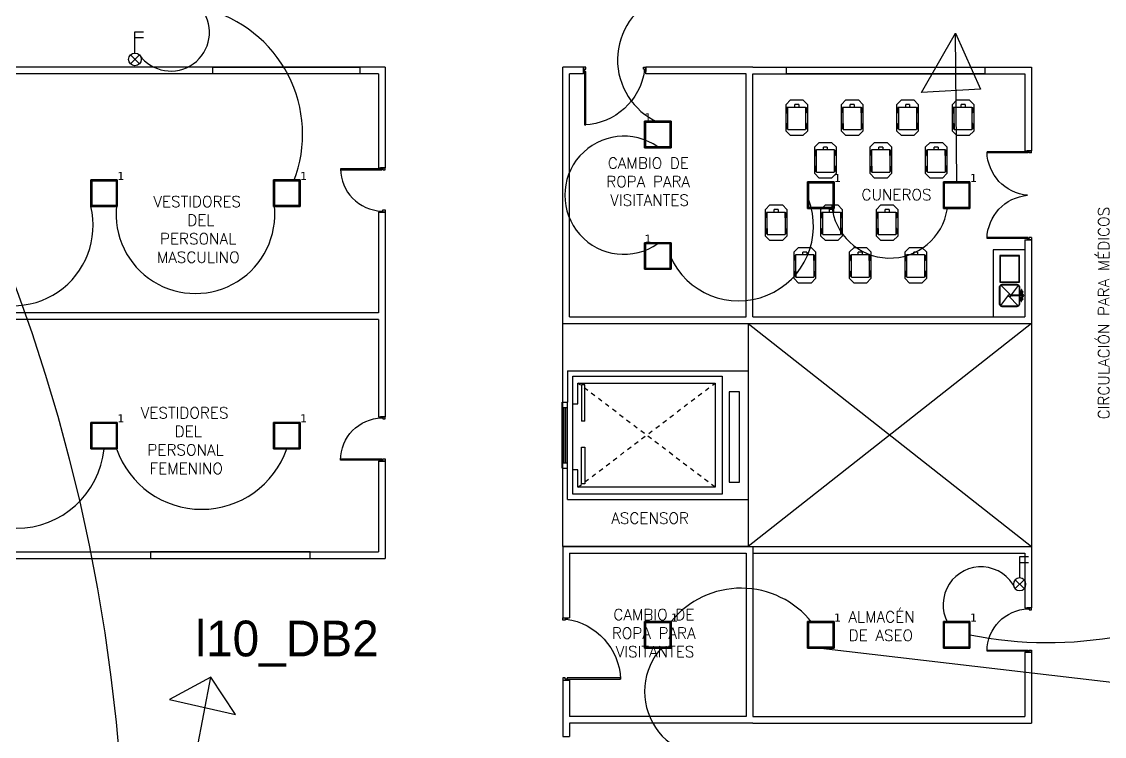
# Model space of a CAD drawing. Header units: metres. Extents: x -39 to 21688, y -24 to 9022.
# Drawn here: x 60.37 to 84.73, y 31.4 to 47.47 of the extents above; entities that cross this region are included whole.
import ezdxf

# ---------------------------------------------------------------- set-up
doc = ezdxf.new("R2010")
doc.units = ezdxf.units.M
doc.header["$MEASUREMENT"] = 0
doc.linetypes.add('HIDDEN', pattern=[0.375, 0.25, -0.125])
for name, color, linetype in [('ALMACEN', 10, 'Continuous'), ('AN-TEXTO', 3, 'Continuous'), ('AR-ASCENSOR', 4, 'Continuous'), ('AR-MOBILIRIO', 1, 'Continuous'), ('AR-MUROS', 6, 'Continuous'), ('AR-PUERTAS', 2, 'Continuous'), ('AR-VENTANAS', 2, 'Continuous'), ('E-quip', 2, 'Continuous'), ('MOBILIARIO', 42, 'Continuous')]:
    doc.layers.add(name, color=color, linetype=linetype)
doc.layers.add('DLX_TERR_LUM', color=7, linetype='Continuous', true_color=0xffd400)
doc.layers.add('DLX_TERR_LUMKEY_IDX', color=7, linetype='Continuous', true_color=0x969696)
doc.styles.add('REGULAR-2.5', font='romans.shx', dxfattribs={"height": 2.5})
doc.styles.add('TableTextStyle', font='')
doc.styles.get('TableTextStyle').set_extended_font_data('VERDANA.TTF')

# ---------------------------------------------------------------- blocks, each defined once
blk = doc.blocks.new('AR-ASCENSOR 1')
at = {"layer": 'AR-ASCENSOR'}
for p, q in [((8.5, 3.7), (-1.9, 3.7)), ((-0.4, -3.4), (-0.4, 3.4)), ((-0.4, 3.4), (8.2, 3.4)), ((8.2, 3.4), (8.2, -3.4)), ((8.5, 3.7), (8.5, 1.9)), ((-0.8, 2.7), (-1.4, 2.7)), ((-1.4, 2.7), (-1.4, -2.5)), ((-0.8, -2.5), (-0.8, 2.7)), ((0, 3), (7.9, 3)), ((0, -3), (0, 3)), ((7.5, 0.7), (7.5, 2.8)), ((7.5, 2.8), (7.7, 2.8)), ((7.7, 2.8), (7.7, 0.7)), ((7.9, 3), (7.9, 2)), ((7.9, 2), (8.2, 2)), ((8.8, 1.9), (8.5, 1.9)), ((8.5, 1.9), (8.5, -1.9)), ((8.8, 1.9), (8.8, -1.9)), ((8.8, 1.6), (8.5, 1.6)), ((8.6, 1.6), (8.6, -1.6)), ((8.7, 1.6), (8.7, -1.6)), ((7.7, 0.7), (7.5, 0.7)), ((7.5, -0.8), (7.5, -2.9)), ((7.5, -0.8), (7.7, -0.8)), ((7.7, -2.9), (7.7, -0.8)), ((8.2, -1.8), (7.9, -1.8)), ((7.9, -1.8), (7.9, -3)), ((8.8, -1.6), (8.5, -1.6)), ((8.8, -1.9), (8.5, -1.9)), ((8.5, -3.7), (8.5, -1.9)), ((-1.4, -2.5), (-0.8, -2.5)), ((7.9, -3), (0, -3)), ((7.5, -2.9), (7.7, -2.9)), ((8.5, -3.7), (-1.9, -3.7)), ((8.2, -3.4), (-0.4, -3.4))]:
    blk.add_line(p, q, dxfattribs=at)
blk.add_lwpolyline([(-1.9, -3.7), (-1.9, 3.7)], dxfattribs=at)
at = {"layer": 'AR-ASCENSOR', "linetype": 'HIDDEN'}
for points in [[(0, 3), (7.9, -3)], [(7.9, 3), (0, -3)]]:
    blk.add_lwpolyline(points, dxfattribs=at)
blk = doc.blocks.new('AR-PUERTA 1')
at = {"layer": 'AR-PUERTAS', "linetype": 'Continuous'}
for points in [[(0.954, 0.033), (0.954, 0.958), (0.929, 0.958), (0.929, 0.033)], [(0.004, 0.058), (0.004, 0.008), (0.029, 0.008), (0.029, -0.042), (-0.021, -0.042), (-0.021, 0.058)], [(0.929, 0.008), (0.929, -0.042), (0.979, -0.042), (0.979, 0.058), (0.954, 0.058), (0.954, 0.008)]]:
    blk.add_lwpolyline(points, close=True, dxfattribs=at)
blk.add_arc((0.954, 0.008), 0.949, 89.9989, 178.4932, dxfattribs=at)
blk = doc.blocks.new('111111')
at = {"layer": 'AR-PUERTAS', "linetype": 'Continuous'}
for p, q in [((254.317, 121.561), (254.317, 122.51)), ((254.342, 121.586), (254.342, 122.51)), ((256.267, 122.51), (256.242, 122.51)), ((256.242, 121.586), (256.242, 122.51)), ((256.267, 121.561), (256.267, 122.51)), ((254.292, 121.511), (254.292, 121.611)), ((254.317, 121.611), (254.292, 121.611)), ((254.342, 121.586), (254.317, 121.586)), ((254.342, 121.561), (254.317, 121.561)), ((254.342, 121.511), (254.342, 121.561)), ((256.242, 121.586), (256.267, 121.586)), ((256.242, 121.511), (256.242, 121.561)), ((256.242, 121.561), (256.267, 121.561)), ((256.267, 121.611), (256.292, 121.611)), ((256.292, 121.511), (256.292, 121.611)), ((254.342, 121.511), (254.292, 121.511)), ((256.242, 121.511), (256.292, 121.511))]:
    blk.add_line(p, q, dxfattribs=at)
for centre, start, end in [((254.297, 121.512), 5.0221, 88.847), ((256.287, 121.512), 91.153, 174.9779)]:
    blk.add_arc(centre, 0.999, start, end, dxfattribs=at)
blk = doc.blocks.new('AR-PUERTA 2')
at = {"layer": 'AR-PUERTAS', "linetype": 'Continuous'}
for points in [[(-1.354, -0.058), (-1.354, -0.008), (-1.329, -0.008), (-1.329, 0.042), (-1.379, 0.042), (-1.379, -0.058)], [(-0.029, -0.008), (-0.029, 0.042), (0.021, 0.042), (0.021, -0.058), (-0.004, -0.058), (-0.004, -0.008)], [(-0.004, -0.058), (-0.004, -1.258), (-0.029, -1.258), (-0.029, -0.058)]]:
    blk.add_lwpolyline(points, close=True, dxfattribs=at)
blk.add_arc((0.061, 0.169), 1.428, 188.1236, 267.3924, dxfattribs=at)
blk = doc.blocks.new('A$C50123A65')
at = {"layer": 'AR-MOBILIRIO', "linetype": 'Continuous'}
for p, q in [((0.1, 0.48), (0, 0.38)), ((0, 0.1), (0, 0.38)), ((0.1, 0.48), (0.7, 0.48)), ((0.136, 0.44), (0.136, 0.04)), ((0.136, 0.44), (0.64, 0.44)), ((0.136, 0.38), (0.136, 0.1)), ((0.148, 0.46), (0.268, 0.46)), ((0.148, 0.444), (0.148, 0.46)), ((0.268, 0.444), (0.148, 0.444)), ((0.268, 0.46), (0.268, 0.444)), ((0.628, 0.46), (0.508, 0.46)), ((0.508, 0.46), (0.508, 0.444)), ((0.508, 0.444), (0.628, 0.444)), ((0.628, 0.444), (0.628, 0.46)), ((0.64, 0.44), (0.64, 0.04)), ((0.64, 0.284), (0.696, 0.284)), ((0.696, 0.196), (0.696, 0.284)), ((0.8, 0.38), (0.7, 0.48)), ((0.8, 0.38), (0.8, 0.1)), ((0.1, 0), (0, 0.1)), ((0.64, 0.04), (0.136, 0.04)), ((0.268, 0.036), (0.148, 0.036)), ((0.148, 0.036), (0.148, 0.02)), ((0.148, 0.02), (0.268, 0.02)), ((0.268, 0.02), (0.268, 0.036)), ((0.508, 0.036), (0.628, 0.036)), ((0.508, 0.02), (0.508, 0.036)), ((0.628, 0.02), (0.508, 0.02)), ((0.628, 0.036), (0.628, 0.02)), ((0.696, 0.196), (0.64, 0.196)), ((0.8, 0.1), (0.7, 0)), ((0.7, 0), (0.1, 0))]:
    blk.add_line(p, q, dxfattribs=at)
blk = doc.blocks.new('A$C37713720')
at = {"layer": 'AR-MOBILIRIO'}
for p, q in [((0.025, 0.025), (0.203, 0.269)), ((0.243, 0.268), (0.027, 0.482)), ((0.243, 0.236), (0.421, 0.48)), ((0.521, 0.262), (0.281, 0.262)), ((0.484, 0.381), (0.484, 0.309)), ((0.491, 0.389), (0.494, 0.389)), ((0.494, 0.389), (0.494, 0.308)), ((0.419, 0.023), (0.203, 0.235)), ((0.521, 0.242), (0.281, 0.242)), ((0.484, 0.123), (0.484, 0.195)), ((0.491, 0.116), (0.494, 0.116)), ((0.494, 0.116), (0.494, 0.196))]:
    blk.add_line(p, q, dxfattribs=at)
for points in [[(0.446, 0.242), (0.446, 0.06, -0.414214), (0.386, 0), (0.06, 0, -0.414214), (0, 0.06), (0, 0.444, -0.414214), (0.06, 0.504), (0.386, 0.504, -0.414214), (0.446, 0.444), (0.446, 0.261)], [(0.436, 0.242), (0.436, 0.06, -0.414214), (0.386, 0.01), (0.06, 0.01, -0.414214), (0.01, 0.06), (0.01, 0.444, -0.414214), (0.06, 0.494), (0.386, 0.494, -0.414214), (0.436, 0.444), (0.436, 0.261)]]:
    blk.add_lwpolyline(points, format="xyb", dxfattribs=at)
for radius in [0.026, 0.021]:
    blk.add_circle((0.223, 0.252), radius, dxfattribs=at)
for centre, radius, start, end in [((0.281, 0.252), 0.01, 90, 270), ((0.491, 0.325), 0.0345, 101.2383, 84.7455), ((0.491, 0.325), 0.0167, 113.6664, 79.0987), ((0.491, 0.381), 0.00711, 90.0178, 180.0178), ((0.521, 0.252), 0.02, 210, 150), ((0.521, 0.252), 0.01, 270, 90), ((0.491, 0.18), 0.0345, 275.2545, 258.7617), ((0.491, 0.18), 0.0167, 280.9013, 246.3336), ((0.491, 0.123), 0.00711, 179.9822, 269.9822)]:
    blk.add_arc(centre, radius, start, end, dxfattribs=at)
blk = doc.blocks.new('2P+LAMP')
at = {"ltscale": 8}
for p, q in [((0, 6), (0, 26.2)), ((0, 26.2), (8.2, 26.2)), ((0, 20.6), (8.2, 20.6)), ((-4.2, 4.2), (4.2, -4.2)), ((4.2, 4.2), (-4.2, -4.2))]:
    blk.add_line(p, q, dxfattribs=at)
blk.add_ellipse((0, 0), major_axis=(-4.23, 4.23), ratio=1, start_param=3.926991, end_param=10.210176, dxfattribs=at)

msp = doc.modelspace()

# ---------------------------------------------------------------- linework, layer by layer
at = {"layer": 'AR-MOBILIRIO'}
for points in [[(82.3747, 41.60864), (82.81967, 41.60864), (82.81967, 42.20864), (82.3747, 42.20864)], [(82.3847, 41.61864), (82.80967, 41.61864), (82.80967, 42.19864), (82.3847, 42.19864)]]:
    msp.add_lwpolyline(points, close=True, dxfattribs=at)
at = {"layer": 'AR-MUROS'}
for p, q in [((68.54777, 46.44698), (55.74946, 46.44698)), ((68.39777, 46.29698), (60.17388, 46.29698)), ((73.01184, 46.44698), (72.54777, 46.44698)), ((73.01184, 46.29698), (72.69777, 46.29698)), ((76.82342, 46.44698), (74.41184, 46.44698)), ((76.67342, 46.29698), (74.41184, 46.29698)), ((76.82342, 40.8338), (76.82342, 46.29698)), ((72.54777, 40.6838), (76.82342, 40.6838)), ((68.39777, 38.58591), (68.54777, 38.58591)), ((68.39777, 37.58591), (68.54777, 37.58591)), ((72.54777, 35.66455), (72.54777, 34.06352)), ((72.69777, 35.51455), (72.69777, 34.06352)), ((72.54777, 32.66352), (72.54777, 31.69888)), ((72.69777, 32.66352), (72.69777, 31.84888)), ((76.67342, 31.84888), (72.69777, 31.84888)), ((76.82342, 31.69888), (72.69777, 31.69888)), ((72.54777, 31.39947), (72.69777, 31.39947))]:
    msp.add_line(p, q, dxfattribs=at)
for points in [[(68.39777, 46.29698), (68.39777, 44.18496)], [(68.54777, 46.44698), (68.54777, 44.18496)], [(72.54777, 40.6838), (72.54777, 46.44698)], [(72.69777, 40.8338), (72.69777, 46.29698)], [(72.69777, 40.8338), (76.67342, 40.8338), (76.67342, 46.29698)], [(73.01184, 46.29698), (73.01184, 46.44698)], [(74.41184, 46.29698), (74.41184, 46.44698)], [(76.82342, 46.44698), (83.0896, 46.44698)], [(76.82342, 46.29698), (82.9396, 46.29698)], [(82.9396, 46.29698), (82.9396, 44.56539)], [(83.0896, 46.44698), (83.0896, 44.56539)], [(82.9396, 44.56539), (83.0896, 44.56539)], [(68.39777, 44.18496), (68.54777, 44.18496)], [(68.39777, 43.18496), (68.39777, 40.92293)], [(68.39777, 43.18496), (68.54777, 43.18496)], [(68.54777, 43.18496), (68.54777, 38.58591)], [(82.9396, 42.56539), (82.9396, 40.8338)], [(82.9396, 42.56539), (83.0896, 42.56539)], [(83.0896, 42.56539), (83.0896, 34.29046)], [(82.9396, 42.33839), (82.22971, 42.33839), (82.22971, 40.8338)], [(68.39777, 40.92293), (60.17388, 40.92293)], [(68.39777, 40.77293), (60.17388, 40.77293)], [(68.39777, 40.77293), (68.39777, 38.58591)], [(76.71654, 40.6838), (83.0896, 40.6838)], [(76.71654, 40.6838), (83.0896, 35.66455)], [(83.0896, 40.6838), (76.71654, 35.66455)], [(76.82342, 40.8338), (82.9396, 40.8338)], [(68.39777, 37.58591), (68.39777, 35.54888)], [(68.54777, 37.58591), (68.54777, 35.39888)], [(72.54777, 35.66455), (76.82342, 35.66455), (76.82342, 31.84888)], [(76.82342, 35.66455), (83.0896, 35.66455)], [(49.925, 35.39888), (68.54777, 35.39888)], [(60.17388, 35.54888), (68.39777, 35.54888)], [(72.69777, 35.51455), (76.67342, 35.51455), (76.67342, 31.84888)], [(76.82342, 35.51455), (82.9396, 35.51455)], [(82.9396, 35.51455), (82.9396, 34.29046)], [(82.9396, 34.29046), (83.0896, 34.29046)], [(72.54777, 34.06352), (72.69777, 34.06352)], [(82.9396, 33.29046), (82.9396, 31.84888)], [(82.9396, 33.29046), (83.0896, 33.29046)], [(83.0896, 33.29046), (83.0896, 31.69888)], [(72.54777, 32.66352), (72.69777, 32.66352)], [(72.54777, 31.69888), (72.54777, 31.39947)], [(72.69777, 31.69888), (72.69777, 31.39947)], [(76.82342, 31.84888), (82.9396, 31.84888)], [(76.82342, 31.69888), (83.0896, 31.69888)]]:
    msp.add_lwpolyline(points, dxfattribs=at)
msp.add_lwpolyline([(72.54777, 40.6838), (76.71654, 40.6838), (76.71654, 35.66455), (72.54777, 35.66455)], close=True, dxfattribs=at)
at = {"layer": 'AR-PUERTAS'}
for centre in [(74.88973, 28.38769), (22.62406, 27.62249)]:
    msp.add_circle(centre, 40.08066, dxfattribs=at)
at = {"layer": 'AR-VENTANAS'}
for p, q in [((80.61549, 45.87892), (81.38002, 47.20651)), ((81.40738, 43.84405), (81.38002, 47.20651)), ((81.38002, 47.20651), (81.94486, 45.94965)), ((81.94486, 45.94965), (80.61549, 45.87892)), ((78.34928, 33.38337), (86.53322, 32.42416)), ((64.62745, 32.72857), (63.69992, 32.22958)), ((64.31354, 31.08043), (64.62745, 32.72857)), ((65.18396, 31.88742), (64.62745, 32.72857)), ((63.69992, 32.22958), (65.18396, 31.88742))]:
    msp.add_line(p, q, dxfattribs=at)
for points in [[(64.67212, 46.44698), (67.97928, 46.44698), (67.97928, 46.29698), (64.67212, 46.29698)], [(77.57947, 46.44698), (82.0384, 46.44698), (82.0384, 46.29698), (77.57947, 46.29698)], [(66.86627, 35.54888), (63.26821, 35.54888), (63.26821, 35.39888), (66.86627, 35.39888)]]:
    msp.add_lwpolyline(points, close=True, dxfattribs=at)
for centre, radius, start, end in [((75.31398, 46.61058), 1.53652, 45.968023, 245.730207), ((63.78938, 44.93625), 2.9041, 338.854169, 75.898637), ((63.729, 47.22741), 0.86894, 215.641507, 35.583548), ((73.92029, 43.56555), 1.3278, 54.972001, 305.027999), ((76.50307, 42.87049), 1.6817, 203.505841, 21.216682), ((60.17521, 42.88457), 1.80422, 165.653844, 13.691511), ((64.28264, 43.14406), 1.78734, 173.97652, 6.02348), ((79.90032, 43.46435), 1.31213, 185.139126, 351.351748), ((60.25227, 38.06268), 1.98452, 185.787286, 354.212714), ((64.42189, 38.53487), 2.03121, 199.328504, 340.671496), ((81.95229, 34.35843), 0.85131, 25.06187, 207.877444), ((83.45733, 42.36626), 8.85924, 258.59763, 302.849724), ((76.55708, 32.69847), 2.03164, 38.398442, 140.878206), ((75.84008, 32.4048), 1.45446, 136.641321, 290.491574)]:
    msp.add_arc(centre, radius, start, end, dxfattribs=at)
at = {"layer": 'DLX_TERR_LUM'}
for points in [[(74.98092, 45.22985, 0), (74.38392, 45.22985, 0)], [(74.38392, 45.22985, 0), (74.38392, 45.22985, 0)], [(74.38392, 45.22985, 0), (74.98092, 45.22985, 0)], [(74.38392, 45.22985, 0), (74.38392, 44.63285, 0)], [(74.38392, 44.63285, 0), (74.38392, 45.22985, 0)], [(74.38392, 45.22985, 0), (74.38392, 45.22985, 0)], [(74.38392, 44.63285, 0), (74.38392, 45.22985, 0)], [(74.38392, 45.22985, 0), (74.98092, 45.22985, 0)], [(74.38392, 45.22985, 0), (74.38392, 44.63285, 0)], [(74.98092, 45.22985, 0), (74.38392, 45.22985, 0)], [(74.96092, 45.20985, 0), (74.40392, 45.20985, 0)], [(74.40392, 45.20985, 0), (74.40392, 44.65285, 0)], [(74.40392, 45.20985, 0), (74.96092, 45.20985, 0)], [(74.40392, 44.65285, 0), (74.40392, 45.20985, 0)], [(74.96092, 44.65285, 0), (74.96092, 45.20985, 0)], [(74.96092, 45.20985, 0), (74.96092, 44.65285, 0)], [(74.98092, 45.22985, 0), (74.98092, 45.22985, 0)], [(74.98092, 44.63285, 0), (74.98092, 45.22985, 0)], [(74.98092, 45.22985, 0), (74.98092, 45.22985, 0)], [(74.98092, 45.22985, 0), (74.98092, 44.63285, 0)], [(74.98092, 45.22985, 0), (74.98092, 44.63285, 0)], [(74.98092, 44.63285, 0), (74.98092, 45.22985, 0)], [(74.38392, 44.63285, 0), (74.38392, 44.63285, 0)], [(74.38392, 44.63285, 0), (74.98092, 44.63285, 0)], [(74.98092, 44.63285, 0), (74.38392, 44.63285, 0)], [(74.38392, 44.63285, 0), (74.38392, 44.63285, 0)], [(74.98092, 44.63285, 0), (74.38392, 44.63285, 0)], [(74.38392, 44.63285, 0), (74.98092, 44.63285, 0)], [(74.40392, 44.65285, 0), (74.96092, 44.65285, 0)], [(74.96092, 44.65285, 0), (74.40392, 44.65285, 0)], [(74.98092, 44.63285, 0), (74.98092, 44.63285, 0)], [(74.98092, 44.63285, 0), (74.98092, 44.63285, 0)], [(62.52517, 43.90862, 0), (61.92817, 43.90862, 0)], [(61.92817, 43.90862, 0), (61.92817, 43.90862, 0)], [(61.92817, 43.90862, 0), (62.52517, 43.90862, 0)], [(61.92817, 43.90862, 0), (61.92817, 43.31162, 0)], [(61.92817, 43.31162, 0), (61.92817, 43.90862, 0)], [(61.92817, 43.90862, 0), (61.92817, 43.90862, 0)], [(61.92817, 43.31162, 0), (61.92817, 43.90862, 0)], [(61.92817, 43.90862, 0), (62.52517, 43.90862, 0)], [(62.52517, 43.90862, 0), (61.92817, 43.90862, 0)], [(61.92817, 43.90862, 0), (61.92817, 43.31162, 0)], [(62.50517, 43.88862, 0), (61.94817, 43.88862, 0)], [(61.94817, 43.88862, 0), (61.94817, 43.33162, 0)], [(61.94817, 43.33162, 0), (61.94817, 43.88862, 0)], [(61.94817, 43.88862, 0), (62.50517, 43.88862, 0)], [(62.50517, 43.33162, 0), (62.50517, 43.88862, 0)], [(62.50517, 43.88862, 0), (62.50517, 43.33162, 0)], [(62.52517, 43.31162, 0), (62.52517, 43.90862, 0)], [(62.52517, 43.90862, 0), (62.52517, 43.90862, 0)], [(62.52517, 43.90862, 0), (62.52517, 43.31162, 0)], [(62.52517, 43.90862, 0), (62.52517, 43.90862, 0)], [(62.52517, 43.90862, 0), (62.52517, 43.31162, 0)], [(62.52517, 43.31162, 0), (62.52517, 43.90862, 0)], [(66.63712, 43.90862, 0), (66.04012, 43.90862, 0)], [(66.04012, 43.90862, 0), (66.04012, 43.90862, 0)], [(66.04012, 43.90862, 0), (66.63712, 43.90862, 0)], [(66.04012, 43.90862, 0), (66.04012, 43.31162, 0)], [(66.04012, 43.31162, 0), (66.04012, 43.90862, 0)], [(66.04012, 43.90862, 0), (66.04012, 43.90862, 0)], [(66.04012, 43.31162, 0), (66.04012, 43.90862, 0)], [(66.04012, 43.90862, 0), (66.63712, 43.90862, 0)], [(66.63712, 43.90862, 0), (66.04012, 43.90862, 0)], [(66.04012, 43.90862, 0), (66.04012, 43.31162, 0)], [(66.61712, 43.88862, 0), (66.06011, 43.88862, 0)], [(66.06011, 43.88862, 0), (66.06011, 43.33162, 0)], [(66.06011, 43.33162, 0), (66.06011, 43.88862, 0)], [(66.06011, 43.88862, 0), (66.61712, 43.88862, 0)], [(66.61712, 43.33162, 0), (66.61712, 43.88862, 0)], [(66.61712, 43.88862, 0), (66.61712, 43.33162, 0)], [(66.63712, 43.31162, 0), (66.63712, 43.90862, 0)], [(66.63712, 43.90862, 0), (66.63712, 43.90862, 0)], [(66.63712, 43.90862, 0), (66.63712, 43.31162, 0)], [(66.63712, 43.90862, 0), (66.63712, 43.90862, 0)], [(66.63712, 43.90862, 0), (66.63712, 43.31162, 0)], [(66.63712, 43.31162, 0), (66.63712, 43.90862, 0)], [(78.64778, 43.86405, 0), (78.05078, 43.86405, 0)], [(78.05078, 43.86405, 0), (78.05078, 43.86405, 0)], [(78.05078, 43.86405, 0), (78.64778, 43.86405, 0)], [(78.05078, 43.86405, 0), (78.05078, 43.26705, 0)], [(78.05078, 43.26705, 0), (78.05078, 43.86405, 0)], [(78.05078, 43.86405, 0), (78.05078, 43.86405, 0)], [(78.05078, 43.26705, 0), (78.05078, 43.86405, 0)], [(78.05078, 43.86405, 0), (78.64778, 43.86405, 0)], [(78.64778, 43.86405, 0), (78.05078, 43.86405, 0)], [(78.05078, 43.86405, 0), (78.05078, 43.26705, 0)], [(78.62778, 43.84405, 0), (78.07078, 43.84405, 0)], [(78.07078, 43.84405, 0), (78.07078, 43.28705, 0)], [(78.07078, 43.28705, 0), (78.07078, 43.84405, 0)], [(78.07078, 43.84405, 0), (78.62778, 43.84405, 0)], [(78.62778, 43.28705, 0), (78.62778, 43.84405, 0)], [(78.62778, 43.84405, 0), (78.62778, 43.28705, 0)], [(78.64778, 43.26705, 0), (78.64778, 43.86405, 0)], [(78.64778, 43.86405, 0), (78.64778, 43.86405, 0)], [(78.64778, 43.86405, 0), (78.64778, 43.26705, 0)], [(78.64778, 43.86405, 0), (78.64778, 43.86405, 0)], [(78.64778, 43.86405, 0), (78.64778, 43.26705, 0)], [(78.64778, 43.26705, 0), (78.64778, 43.86405, 0)], [(81.70588, 43.86405, 0), (81.10888, 43.86405, 0)], [(81.10888, 43.86405, 0), (81.10888, 43.86405, 0)], [(81.10888, 43.86405, 0), (81.70588, 43.86405, 0)], [(81.10888, 43.86405, 0), (81.10888, 43.26705, 0)], [(81.10888, 43.26705, 0), (81.10888, 43.86405, 0)], [(81.10888, 43.86405, 0), (81.10888, 43.86405, 0)], [(81.10888, 43.26705, 0), (81.10888, 43.86405, 0)], [(81.10888, 43.86405, 0), (81.70588, 43.86405, 0)], [(81.70588, 43.86405, 0), (81.10888, 43.86405, 0)], [(81.10888, 43.86405, 0), (81.10888, 43.26705, 0)], [(81.68588, 43.84405, 0), (81.12888, 43.84405, 0)], [(81.12888, 43.84405, 0), (81.12888, 43.28705, 0)], [(81.12888, 43.28705, 0), (81.12888, 43.84405, 0)], [(81.12888, 43.84405, 0), (81.68588, 43.84405, 0)], [(81.68588, 43.28705, 0), (81.68588, 43.84405, 0)], [(81.68588, 43.84405, 0), (81.68588, 43.28705, 0)], [(81.70588, 43.26705, 0), (81.70588, 43.86405, 0)], [(81.70588, 43.86405, 0), (81.70588, 43.86405, 0)], [(81.70588, 43.86405, 0), (81.70588, 43.26705, 0)], [(81.70588, 43.86405, 0), (81.70588, 43.86405, 0)], [(81.70588, 43.86405, 0), (81.70588, 43.26705, 0)], [(81.70588, 43.26705, 0), (81.70588, 43.86405, 0)], [(61.92817, 43.31162, 0), (61.92817, 43.31162, 0)], [(61.92817, 43.31162, 0), (62.52517, 43.31162, 0)], [(62.52517, 43.31162, 0), (61.92817, 43.31162, 0)], [(61.92817, 43.31162, 0), (61.92817, 43.31162, 0)], [(62.52517, 43.31162, 0), (61.92817, 43.31162, 0)], [(61.92817, 43.31162, 0), (62.52517, 43.31162, 0)], [(61.94817, 43.33162, 0), (62.50517, 43.33162, 0)], [(62.50517, 43.33162, 0), (61.94817, 43.33162, 0)], [(62.52517, 43.31162, 0), (62.52517, 43.31162, 0)], [(62.52517, 43.31162, 0), (62.52517, 43.31162, 0)], [(66.04012, 43.31162, 0), (66.04012, 43.31162, 0)], [(66.04012, 43.31162, 0), (66.63712, 43.31162, 0)], [(66.63712, 43.31162, 0), (66.04012, 43.31162, 0)], [(66.04012, 43.31162, 0), (66.04012, 43.31162, 0)], [(66.63712, 43.31162, 0), (66.04012, 43.31162, 0)], [(66.04012, 43.31162, 0), (66.63712, 43.31162, 0)], [(66.06011, 43.33162, 0), (66.61712, 43.33162, 0)], [(66.61712, 43.33162, 0), (66.06011, 43.33162, 0)], [(66.63712, 43.31162, 0), (66.63712, 43.31162, 0)], [(66.63712, 43.31162, 0), (66.63712, 43.31162, 0)], [(78.05078, 43.26705, 0), (78.05078, 43.26705, 0)], [(78.05078, 43.26705, 0), (78.64778, 43.26705, 0)], [(78.64778, 43.26705, 0), (78.05078, 43.26705, 0)], [(78.05078, 43.26705, 0), (78.05078, 43.26705, 0)], [(78.64778, 43.26705, 0), (78.05078, 43.26705, 0)], [(78.05078, 43.26705, 0), (78.64778, 43.26705, 0)], [(78.07078, 43.28705, 0), (78.62778, 43.28705, 0)], [(78.62778, 43.28705, 0), (78.07078, 43.28705, 0)], [(78.64778, 43.26705, 0), (78.64778, 43.26705, 0)], [(78.64778, 43.26705, 0), (78.64778, 43.26705, 0)], [(81.10888, 43.26705, 0), (81.10888, 43.26705, 0)], [(81.10888, 43.26705, 0), (81.70588, 43.26705, 0)], [(81.70588, 43.26705, 0), (81.10888, 43.26705, 0)], [(81.10888, 43.26705, 0), (81.10888, 43.26705, 0)], [(81.70588, 43.26705, 0), (81.10888, 43.26705, 0)], [(81.10888, 43.26705, 0), (81.70588, 43.26705, 0)], [(81.12888, 43.28705, 0), (81.68588, 43.28705, 0)], [(81.68588, 43.28705, 0), (81.12888, 43.28705, 0)], [(81.70588, 43.26705, 0), (81.70588, 43.26705, 0)], [(81.70588, 43.26705, 0), (81.70588, 43.26705, 0)], [(74.98092, 42.49825, 0), (74.38392, 42.49825, 0)], [(74.38392, 42.49825, 0), (74.38392, 42.49825, 0)], [(74.38392, 42.49825, 0), (74.98092, 42.49825, 0)], [(74.38392, 42.49825, 0), (74.38392, 41.90125, 0)], [(74.38392, 41.90125, 0), (74.38392, 42.49825, 0)], [(74.38392, 42.49825, 0), (74.38392, 42.49825, 0)], [(74.38392, 41.90125, 0), (74.38392, 42.49825, 0)], [(74.38392, 42.49825, 0), (74.98092, 42.49825, 0)], [(74.38392, 42.49825, 0), (74.38392, 41.90125, 0)], [(74.98092, 42.49825, 0), (74.38392, 42.49825, 0)], [(74.96092, 42.47825, 0), (74.40392, 42.47825, 0)], [(74.40392, 42.47825, 0), (74.40392, 41.92125, 0)], [(74.40392, 42.47825, 0), (74.96092, 42.47825, 0)], [(74.40392, 41.92125, 0), (74.40392, 42.47825, 0)], [(74.96092, 41.92125, 0), (74.96092, 42.47825, 0)], [(74.96092, 42.47825, 0), (74.96092, 41.92125, 0)], [(74.98092, 42.49825, 0), (74.98092, 42.49825, 0)], [(74.98092, 41.90125, 0), (74.98092, 42.49825, 0)], [(74.98092, 42.49825, 0), (74.98092, 42.49825, 0)], [(74.98092, 42.49825, 0), (74.98092, 41.90125, 0)], [(74.98092, 42.49825, 0), (74.98092, 41.90125, 0)], [(74.98092, 41.90125, 0), (74.98092, 42.49825, 0)], [(74.38392, 41.90125, 0), (74.38392, 41.90125, 0)], [(74.38392, 41.90125, 0), (74.98092, 41.90125, 0)], [(74.98092, 41.90125, 0), (74.38392, 41.90125, 0)], [(74.38392, 41.90125, 0), (74.38392, 41.90125, 0)], [(74.98092, 41.90125, 0), (74.38392, 41.90125, 0)], [(74.38392, 41.90125, 0), (74.98092, 41.90125, 0)], [(74.40392, 41.92125, 0), (74.96092, 41.92125, 0)], [(74.96092, 41.92125, 0), (74.40392, 41.92125, 0)], [(74.98092, 41.90125, 0), (74.98092, 41.90125, 0)], [(74.98092, 41.90125, 0), (74.98092, 41.90125, 0)], [(62.52517, 38.45957, 0), (61.92817, 38.45957, 0)], [(61.92817, 38.45957, 0), (61.92817, 38.45957, 0)], [(61.92817, 38.45957, 0), (62.52517, 38.45957, 0)], [(61.92817, 38.45957, 0), (61.92817, 37.86257, 0)], [(61.92817, 37.86257, 0), (61.92817, 38.45957, 0)], [(61.92817, 38.45957, 0), (61.92817, 38.45957, 0)], [(61.92817, 37.86257, 0), (61.92817, 38.45957, 0)], [(61.92817, 38.45957, 0), (62.52517, 38.45957, 0)], [(62.52517, 38.45957, 0), (61.92817, 38.45957, 0)], [(61.92817, 38.45957, 0), (61.92817, 37.86257, 0)], [(62.50517, 38.43957, 0), (61.94817, 38.43957, 0)], [(61.94817, 38.43957, 0), (61.94817, 37.88257, 0)], [(61.94817, 37.88257, 0), (61.94817, 38.43957, 0)], [(61.94817, 38.43957, 0), (62.50517, 38.43957, 0)], [(62.50517, 37.88257, 0), (62.50517, 38.43957, 0)], [(62.50517, 38.43957, 0), (62.50517, 37.88257, 0)], [(62.52517, 37.86257, 0), (62.52517, 38.45957, 0)], [(62.52517, 38.45957, 0), (62.52517, 38.45957, 0)], [(62.52517, 38.45957, 0), (62.52517, 37.86257, 0)], [(62.52517, 38.45957, 0), (62.52517, 38.45957, 0)], [(62.52517, 38.45957, 0), (62.52517, 37.86257, 0)], [(62.52517, 37.86257, 0), (62.52517, 38.45957, 0)], [(66.63712, 38.45957, 0), (66.04012, 38.45957, 0)], [(66.04012, 38.45957, 0), (66.04012, 38.45957, 0)], [(66.04012, 38.45957, 0), (66.63712, 38.45957, 0)], [(66.04012, 38.45957, 0), (66.04012, 37.86257, 0)], [(66.04012, 37.86257, 0), (66.04012, 38.45957, 0)], [(66.04012, 38.45957, 0), (66.04012, 38.45957, 0)], [(66.04012, 37.86257, 0), (66.04012, 38.45957, 0)], [(66.04012, 38.45957, 0), (66.63712, 38.45957, 0)], [(66.63712, 38.45957, 0), (66.04012, 38.45957, 0)], [(66.04012, 38.45957, 0), (66.04012, 37.86257, 0)], [(66.61712, 38.43957, 0), (66.06011, 38.43957, 0)], [(66.06011, 38.43957, 0), (66.06011, 37.88257, 0)], [(66.06011, 37.88257, 0), (66.06011, 38.43957, 0)], [(66.06011, 38.43957, 0), (66.61712, 38.43957, 0)], [(66.61712, 37.88257, 0), (66.61712, 38.43957, 0)], [(66.61712, 38.43957, 0), (66.61712, 37.88257, 0)], [(66.63712, 37.86257, 0), (66.63712, 38.45957, 0)], [(66.63712, 38.45957, 0), (66.63712, 38.45957, 0)], [(66.63712, 38.45957, 0), (66.63712, 37.86257, 0)], [(66.63712, 38.45957, 0), (66.63712, 38.45957, 0)], [(66.63712, 38.45957, 0), (66.63712, 37.86257, 0)], [(66.63712, 37.86257, 0), (66.63712, 38.45957, 0)], [(61.92817, 37.86257, 0), (61.92817, 37.86257, 0)], [(61.92817, 37.86257, 0), (62.52517, 37.86257, 0)], [(62.52517, 37.86257, 0), (61.92817, 37.86257, 0)], [(61.92817, 37.86257, 0), (61.92817, 37.86257, 0)], [(62.52517, 37.86257, 0), (61.92817, 37.86257, 0)], [(61.92817, 37.86257, 0), (62.52517, 37.86257, 0)], [(61.94817, 37.88257, 0), (62.50517, 37.88257, 0)], [(62.50517, 37.88257, 0), (61.94817, 37.88257, 0)], [(62.52517, 37.86257, 0), (62.52517, 37.86257, 0)], [(62.52517, 37.86257, 0), (62.52517, 37.86257, 0)], [(66.04012, 37.86257, 0), (66.04012, 37.86257, 0)], [(66.04012, 37.86257, 0), (66.63712, 37.86257, 0)], [(66.63712, 37.86257, 0), (66.04012, 37.86257, 0)], [(66.04012, 37.86257, 0), (66.04012, 37.86257, 0)], [(66.63712, 37.86257, 0), (66.04012, 37.86257, 0)], [(66.04012, 37.86257, 0), (66.63712, 37.86257, 0)], [(66.06011, 37.88257, 0), (66.61712, 37.88257, 0)], [(66.61712, 37.88257, 0), (66.06011, 37.88257, 0)], [(66.63712, 37.86257, 0), (66.63712, 37.86257, 0)], [(66.63712, 37.86257, 0), (66.63712, 37.86257, 0)], [(74.98092, 33.98037, 0), (74.38392, 33.98037, 0)], [(74.38392, 33.98037, 0), (74.38392, 33.98037, 0)], [(74.38392, 33.98037, 0), (74.98092, 33.98037, 0)], [(74.38392, 33.98037, 0), (74.38392, 33.38337, 0)], [(74.38392, 33.38337, 0), (74.38392, 33.98037, 0)], [(74.38392, 33.98037, 0), (74.38392, 33.98037, 0)], [(74.38392, 33.38337, 0), (74.38392, 33.98037, 0)], [(74.38392, 33.98037, 0), (74.98092, 33.98037, 0)], [(74.98092, 33.98037, 0), (74.38392, 33.98037, 0)], [(74.38392, 33.98037, 0), (74.38392, 33.38337, 0)], [(74.96092, 33.96037, 0), (74.40392, 33.96037, 0)], [(74.40392, 33.96037, 0), (74.40392, 33.40337, 0)], [(74.40392, 33.40337, 0), (74.40392, 33.96037, 0)], [(74.40392, 33.96037, 0), (74.96092, 33.96037, 0)], [(74.96092, 33.40337, 0), (74.96092, 33.96037, 0)], [(74.96092, 33.96037, 0), (74.96092, 33.40337, 0)], [(74.98092, 33.38337, 0), (74.98092, 33.98037, 0)], [(74.98092, 33.98037, 0), (74.98092, 33.98037, 0)], [(74.98092, 33.98037, 0), (74.98092, 33.38337, 0)], [(74.98092, 33.98037, 0), (74.98092, 33.98037, 0)], [(74.98092, 33.98037, 0), (74.98092, 33.38337, 0)], [(74.98092, 33.38337, 0), (74.98092, 33.98037, 0)], [(78.64778, 33.98037, 0), (78.05078, 33.98037, 0)], [(78.05078, 33.98037, 0), (78.05078, 33.98037, 0)], [(78.05078, 33.98037, 0), (78.64778, 33.98037, 0)], [(78.05078, 33.98037, 0), (78.05078, 33.38337, 0)], [(78.05078, 33.38337, 0), (78.05078, 33.98037, 0)], [(78.05078, 33.98037, 0), (78.05078, 33.98037, 0)], [(78.05078, 33.38337, 0), (78.05078, 33.98037, 0)], [(78.05078, 33.98037, 0), (78.64778, 33.98037, 0)], [(78.64778, 33.98037, 0), (78.05078, 33.98037, 0)], [(78.05078, 33.98037, 0), (78.05078, 33.38337, 0)], [(78.62778, 33.96037, 0), (78.07078, 33.96037, 0)], [(78.07078, 33.96037, 0), (78.07078, 33.40337, 0)], [(78.07078, 33.40337, 0), (78.07078, 33.96037, 0)], [(78.07078, 33.96037, 0), (78.62778, 33.96037, 0)], [(78.62778, 33.40337, 0), (78.62778, 33.96037, 0)], [(78.62778, 33.96037, 0), (78.62778, 33.40337, 0)], [(78.64778, 33.38337, 0), (78.64778, 33.98037, 0)], [(78.64778, 33.98037, 0), (78.64778, 33.98037, 0)], [(78.64778, 33.98037, 0), (78.64778, 33.38337, 0)], [(78.64778, 33.98037, 0), (78.64778, 33.98037, 0)], [(78.64778, 33.98037, 0), (78.64778, 33.38337, 0)], [(78.64778, 33.38337, 0), (78.64778, 33.98037, 0)], [(81.70588, 33.98037, 0), (81.10888, 33.98037, 0)], [(81.10888, 33.98037, 0), (81.10888, 33.98037, 0)], [(81.10888, 33.98037, 0), (81.70588, 33.98037, 0)], [(81.10888, 33.98037, 0), (81.10888, 33.38337, 0)], [(81.10888, 33.38337, 0), (81.10888, 33.98037, 0)], [(81.10888, 33.98037, 0), (81.10888, 33.98037, 0)], [(81.10888, 33.38337, 0), (81.10888, 33.98037, 0)], [(81.10888, 33.98037, 0), (81.70588, 33.98037, 0)], [(81.70588, 33.98037, 0), (81.10888, 33.98037, 0)], [(81.10888, 33.98037, 0), (81.10888, 33.38337, 0)], [(81.68588, 33.96037, 0), (81.12888, 33.96037, 0)], [(81.12888, 33.96037, 0), (81.12888, 33.40337, 0)], [(81.12888, 33.40337, 0), (81.12888, 33.96037, 0)], [(81.12888, 33.96037, 0), (81.68588, 33.96037, 0)], [(81.68588, 33.40337, 0), (81.68588, 33.96037, 0)], [(81.68588, 33.96037, 0), (81.68588, 33.40337, 0)], [(81.70588, 33.38337, 0), (81.70588, 33.98037, 0)], [(81.70588, 33.98037, 0), (81.70588, 33.98037, 0)], [(81.70588, 33.98037, 0), (81.70588, 33.38337, 0)], [(81.70588, 33.98037, 0), (81.70588, 33.98037, 0)], [(81.70588, 33.98037, 0), (81.70588, 33.38337, 0)], [(81.70588, 33.38337, 0), (81.70588, 33.98037, 0)], [(74.38392, 33.38337, 0), (74.38392, 33.38337, 0)], [(74.38392, 33.38337, 0), (74.98092, 33.38337, 0)], [(74.98092, 33.38337, 0), (74.38392, 33.38337, 0)], [(74.38392, 33.38337, 0), (74.38392, 33.38337, 0)], [(74.98092, 33.38337, 0), (74.38392, 33.38337, 0)], [(74.38392, 33.38337, 0), (74.98092, 33.38337, 0)], [(74.40392, 33.40337, 0), (74.96092, 33.40337, 0)], [(74.96092, 33.40337, 0), (74.40392, 33.40337, 0)], [(74.98092, 33.38337, 0), (74.98092, 33.38337, 0)], [(74.98092, 33.38337, 0), (74.98092, 33.38337, 0)], [(78.05078, 33.38337, 0), (78.05078, 33.38337, 0)], [(78.05078, 33.38337, 0), (78.64778, 33.38337, 0)], [(78.64778, 33.38337, 0), (78.05078, 33.38337, 0)], [(78.05078, 33.38337, 0), (78.05078, 33.38337, 0)], [(78.64778, 33.38337, 0), (78.05078, 33.38337, 0)], [(78.05078, 33.38337, 0), (78.64778, 33.38337, 0)], [(78.07078, 33.40337, 0), (78.62778, 33.40337, 0)], [(78.62778, 33.40337, 0), (78.07078, 33.40337, 0)], [(78.64778, 33.38337, 0), (78.64778, 33.38337, 0)], [(78.64778, 33.38337, 0), (78.64778, 33.38337, 0)], [(81.10888, 33.38337, 0), (81.10888, 33.38337, 0)], [(81.10888, 33.38337, 0), (81.70588, 33.38337, 0)], [(81.70588, 33.38337, 0), (81.10888, 33.38337, 0)], [(81.10888, 33.38337, 0), (81.10888, 33.38337, 0)], [(81.70588, 33.38337, 0), (81.10888, 33.38337, 0)], [(81.10888, 33.38337, 0), (81.70588, 33.38337, 0)], [(81.12888, 33.40337, 0), (81.68588, 33.40337, 0)], [(81.68588, 33.40337, 0), (81.12888, 33.40337, 0)], [(81.70588, 33.38337, 0), (81.70588, 33.38337, 0)], [(81.70588, 33.38337, 0), (81.70588, 33.38337, 0)]]:
    msp.add_polyline3d(points, dxfattribs=at)

# ---------------------------------------------------------------- block references
at = {"xscale": -1, "rotation": 90}
msp.add_blockref('111111', (204.60071, 298.85759), dxfattribs=at)
at = {"layer": 'ALMACEN', "xscale": 0.3908357570370868, "yscale": 0.3908357570370868, "zscale": 0.3908357570370868, "rotation": 180}
msp.add_blockref('AR-ASCENSOR 1', (75.97395, 38.17146), dxfattribs=at)
at = {"layer": 'AR-MOBILIRIO', "rotation": 90.00000000000001}
for p in [(78.04849, 44.90827), (79.29597, 44.90827), (80.54346, 44.90827), (81.79094, 44.90827), (78.69249, 43.9515), (79.93997, 43.9515), (81.18746, 43.9515), (77.58598, 42.54682), (78.83347, 42.54682), (80.08095, 42.54682), (78.22998, 41.59005), (79.47747, 41.59005), (80.72495, 41.59005)]:
    msp.add_blockref('A$C50123A65', p, dxfattribs=at)
at = {"layer": 'AR-MUROS', "xscale": -1}
msp.add_blockref('AR-PUERTA 2', (73.03266, 46.40535), dxfattribs=at)
at = {"layer": 'AR-MUROS', "rotation": 90.00000000000001}
msp.add_blockref('AR-PUERTA 1', (68.50613, 43.20578), dxfattribs=at)
at = {"layer": 'AR-MUROS', "xscale": -1}
for name, p, rotation in [('AR-PUERTA 1', (68.50613, 38.56509), 90), ('AR-PUERTA 1', (83.04797, 34.26964), 90), ('AR-PUERTA 2', (72.5894, 32.68434), 90.00000000024684)]:
    msp.add_blockref(name, p, dxfattribs=dict(at, rotation=rotation))
at = {"layer": 'E-quip', "xscale": 0.02374750326240379, "yscale": 0.02374750326240379, "zscale": 0.02374750326240379}
for p in [(62.92226, 46.6205), (82.82403, 34.81961)]:
    msp.add_blockref('2P+LAMP', p, dxfattribs=at)
at = {"layer": 'MOBILIARIO'}
msp.add_blockref('A$C37713720', (82.37384, 41.05864), dxfattribs=at)

# ---------------------------------------------------------------- texts
at = {"layer": 'AN-TEXTO', "char_height": 0.25, "attachment_point": 1, "style": 'REGULAR-2.5'}
for s, width, heights, insert in [('\\pi0.28419;CAMBIO DE\\P\\pi0.24847;ROPA PARA\\P\\pi0.33776;VISITANTES', 2.5921819, [1.67503], (73.27561, 44.41462)), ('\\pi0.23304;CUNEROS', 2.1446594, [0.20736], (79.03174, 43.70434)), ('\\pi0.10524;VESTIDORES\\P\\pi0.86714;DEL\\P\\pi0.25405;PERSONAL\\P\\pi0.18262;MASCULINO', 2.3533335, [1.62668], (63.23115, 43.547)), ('\\pi0.10835;VESTIDORES\\P\\pi0.87025;DEL\\P\\pi0.25715;PERSONAL\\P\\pi0.30477;FEMENINO', 2.3595474, [1.64584], (62.94513, 38.79705)), ('\\pi0.74462;ASCENSOR', 3.3820904, [0], (72.89273, 36.43107)), ('\\pi0.28419;CAMBIO DE\\P\\pi0.24847;ROPA PARA\\P\\pi0.33776;VISITANTES', 2.5921819, [1.67503], (73.40067, 34.26147)), ('\\pi0.43796;ALMACÉN \\P\\pi0.44391;DE ASEO', 2.4711489, [0], (78.53435, 34.21219))]:
    msp.add_mtext_dynamic_manual_height_columns(s, width=width, gutter_width=1.25, heights=heights, dxfattribs=dict(at, insert=insert))
at = {"layer": 'AN-TEXTO', "insert": (84.58944, 38.30461), "char_height": 0.25, "attachment_point": 1, "rotation": 90, "style": 'REGULAR-2.5'}
msp.add_mtext_dynamic_manual_height_columns('\\pi0.22058;CIRCULACIÓN PARA MÉDICOS ', width=5.7863988, gutter_width=1.25, heights=[0.30966], dxfattribs=at)
at = {"layer": 'AR-PUERTAS', "insert": (64.28157, 34.00138), "char_height": 0.803842, "attachment_point": 1}
msp.add_mtext_dynamic_manual_height_columns('l10_DB2', width=0.8038417, gutter_width=4.01921, heights=[0], dxfattribs=at)
at = {"layer": 'DLX_TERR_LUMKEY_IDX', "style": 'TableTextStyle'}
for p in [(74.38392, 45.22985), (62.52517, 43.90862), (66.63711, 43.90862), (78.64778, 43.86405), (81.70588, 43.86405), (74.38392, 42.49826), (62.52517, 38.45957), (66.63711, 38.45957), (74.98092, 33.98037), (78.64778, 33.98037), (81.70588, 33.98037)]:
    msp.add_text('1', height=0.18, dxfattribs=at).set_placement(p)

doc.saveas('drawing.dxf')
